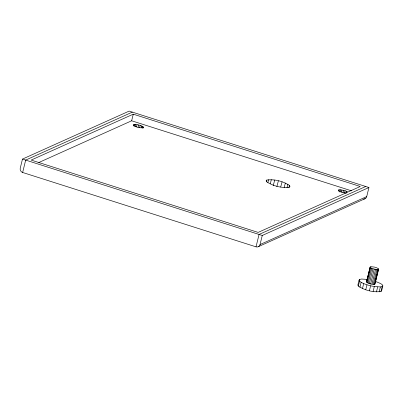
<?xml version="1.0" encoding="UTF-8"?>
<svg xmlns="http://www.w3.org/2000/svg" width="403" height="403" viewBox="0 0 403 403"><rect width="100%" height="100%" fill="white"/><g stroke="black" fill="none" stroke-linecap="round" stroke-linejoin="round"><path stroke-width="0.6" d="M22.482 159.074L20.251 168.157A3.496 3.264 65.8 0 0 22.644 172.479L256.021 246.843A3.496 3.264 65.8 0 0 260.036 244.561L366.71 196.588L368.941 187.506L129.156 111.102L22.482 159.074L262.267 235.478L368.941 187.506M22.644 172.479L25.681 160.092L132.355 112.125M38.723 162.565L131.65 120.779L133.272 114.17L360.252 186.493L258.147 232.41L31.167 160.087L133.272 114.17M133.373 125.817L133.66 124.663C136.975 124.21 140.587 125.157 143.372 126.985L143.574 127.413L143.277 127.726C139.967 128.184 136.355 127.232 133.569 125.409L133.368 124.975L133.66 124.663M133.998 126.235L134.426 124.502M135.02 126.814L135.584 124.502M136.466 126.98L137.03 124.673M138.048 127.303L138.617 124.99M139.619 127.736L140.189 125.424M141.161 127.67L141.589 125.938M142.259 128.204L142.687 126.471M143.09 128.139L143.372 126.985M256.021 246.843L259.064 234.455L365.738 186.488M260.036 244.561L262.267 235.478M338.263 191.103L338.55 189.949L340.475 189.788L345.074 190.71L347.577 191.757M339.029 190.941L339.316 189.783M339.905 192.1L340.475 189.788M341.356 192.266L341.92 189.954M342.938 192.584L343.507 190.271M344.51 193.022L345.074 190.71M346.051 192.951L346.479 191.218M367.607 279.44L361.536 279.037L359.753 279.42L359.063 280.15L357.849 285.102L358.322 286.11C364.811 290.367 373.228 292.573 380.946 291.515L381.631 290.785L382.85 285.833L382.371 284.825L380.775 283.636L375.5 281.39M359.481 280.523L359.753 279.42M358.322 286.11L359.541 281.158L359.063 280.15M359.919 287.299L361.138 282.347L359.541 281.158M362.473 288.548L363.692 283.596L361.138 282.347M366.493 281.949L370.14 267.088L371.022 266.69L374.513 267.098L376.981 267.884L378.639 269.118L374.986 283.979L374.105 284.377L370.619 283.969L368.146 283.183L366.493 281.949L370.387 266.826M366.665 282.312L370.14 267.088M367.234 282.735L370.881 267.874L370.312 267.451M365.743 289.742L366.962 284.79L363.692 283.596M368.146 283.183L371.798 268.322L370.881 267.874M369.314 283.606L372.961 268.746L371.798 268.322M370.619 283.969L374.266 269.108L377.757 269.516L378.639 269.118M369.4 290.759L370.619 285.803L374.306 286.543L380.377 286.941L382.16 286.563L382.85 285.833M371.939 284.236L375.586 269.37M373.138 284.372L376.785 269.511M374.105 284.377L377.757 269.516M375.4 281.244L377.153 274.105M377.883 271.133L378.467 268.756M374.74 284.241L378.392 269.38M373.092 291.495L374.306 286.543M376.457 291.888L377.671 286.936M379.163 291.898L380.377 286.941M380.946 291.515L382.16 286.563M266.378 181.763L266.836 180.04C274.579 178.982 283.007 181.199 289.515 185.461L289.994 186.468L289.309 187.199C281.571 188.261 273.138 186.04 266.63 181.783L266.151 180.771L266.836 180.04M267.859 182.534L268.625 179.662M270.262 183.687L271.335 179.667M273.174 185.803L274.705 180.06M276.871 186.549L278.402 180.806M280.695 186.992L282.075 181.824M284.125 187.612L285.349 183.017M286.996 187.717L287.913 184.272M288.901 187.758L289.515 185.461M338.55 189.949L338.253 190.261L338.46 190.695L340.243 191.742L346.242 193.173M258.525 246.596L365.199 198.624M372.961 268.746L374.266 269.108M366.962 284.79L370.619 285.803M131.65 120.779L351.441 190.81M366.71 196.588A3.496 3.264 65.8 0 1 363.551 199.022"/></g></svg>
